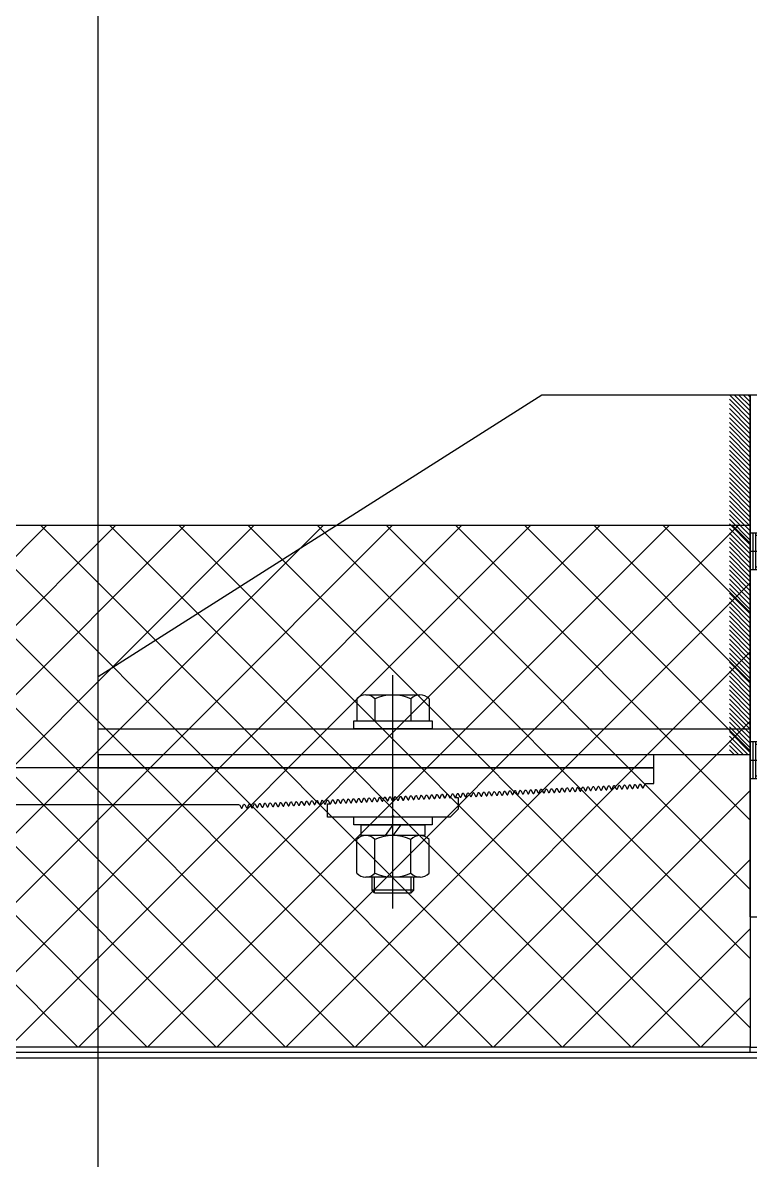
# Model space of a CAD drawing. Header units: millimetres. Extents: x 434053 to 1059003, y -2417481 to 936527.
# Drawn here: x 563434.8 to 563713.7, y -2239928.9 to -2239493.2 of the extents above; entities that cross this region are included whole.
import ezdxf

# ---------------------------------------------------------------- set-up
doc = ezdxf.new("R2010")
doc.units = ezdxf.units.MM
doc.header["$LTSCALE"] = 1000
doc.header["$MEASUREMENT"] = 0
for name, pattern in [('CENTER', [2, 1.25, -0.25, 0.25, -0.25]), ('DOTE', [2.42, 2, -0.2, 0.02, -0.2]), ('HIDDEN', [9.525, 6.35, -3.175])]:
    doc.linetypes.add(name, pattern=pattern)
for name, color, linetype in [('DOTE', 16, 'DOTE'), ('ELASTROMER-V', 241, 'Continuous'), ('EXTRUSION2', 133, 'Continuous'), ('FASTENER', 191, 'Continuous'), ('GRID', 8, 'CENTER'), ('INSUL', 8, 'HIDDEN'), ('SILICONE', 8, 'Continuous'), ('STEEL', 3, 'Continuous'), ('STEEL-V', 71, 'Continuous'), ('WELD', 6, 'Continuous')]:
    doc.layers.add(name, color=color, linetype=linetype)

# ---------------------------------------------------------------- blocks, each defined once
blk = doc.blocks.new('M16.7')
at = {"color": 0, "linetype": 'ByBlock'}
for p, q in [((-8, 28), (-7, 29)), ((-8, 28), (-8, 23)), ((-8, 28), (8, 28)), ((7, 29), (-7, 29)), ((7, 29), (8, 28)), ((8, 28), (8, 23)), ((-10.39, 23), (10.39, 23)), ((-13.86, 21.5), (-13.86, 8.6)), ((-6.93, 21.5), (-6.93, 8.6)), ((6.93, 21.5), (6.93, 8.6)), ((13.86, 21.5), (13.86, 8.6)), ((-10.39, 7.1), (10.39, 7.1)), ((-2.98, 3), (0, 7.1)), ((0, 3), (2.98, 7.1))]:
    blk.add_line(p, q, dxfattribs=at)
at = {"color": 0, "linetype": 'HIDDEN'}
for p, q in [((-7, 29), (-7, 23)), ((7, 29), (7, 23))]:
    blk.add_line(p, q, dxfattribs=at)
at = {"color": 0, "linetype": 'ByBlock'}
for points in [[(-12.2, 7.1), (12.2, 7.1), (12.2, 3), (-12.2, 3), (-12.2, 7.1)], [(-15, 3), (15, 3), (15, 0), (-15, 0), (-15, 3)]]:
    blk.add_lwpolyline(points, dxfattribs=at)
for centre, radius, start, end in [((-10.39, 18.25), 4.75, 43.1736, 136.8264), ((0, 6.25), 16.75, 65.5673, 114.4327), ((10.39, 18.25), 4.75, 43.1736, 136.8264), ((-10.39, 11.85), 4.75, 223.1736, 316.8264), ((0, 23.85), 16.75, 245.5673, 294.4327), ((10.39, 11.85), 4.75, 223.1736, 316.8264)]:
    blk.add_arc(centre, radius, start, end, dxfattribs=at)
blk = doc.blocks.new('M16.2')
at = {"color": 0, "linetype": 'ByBlock'}
for p, q in [((-10.39, 10), (10.39, 10)), ((-13.86, 8.5), (-13.86, 0)), ((-6.93, 8.5), (-6.93, 0)), ((6.93, 8.5), (6.93, 0)), ((13.86, 8.5), (13.86, 0)), ((-13.86, 0), (13.86, 0))]:
    blk.add_line(p, q, dxfattribs=at)
for centre, radius, start, end in [((-10.39, 5.25), 4.75, 43.1736, 136.8264), ((0, -6.75), 16.75, 65.5673, 114.4327), ((10.39, 5.25), 4.75, 43.1736, 136.8264)]:
    blk.add_arc(centre, radius, start, end, dxfattribs=at)
blk = doc.blocks.new('*U459')
at = {"layer": 'GRID'}
blk.add_line((0, 71.87), (0, -17.51), dxfattribs=at)
at = {"color": 0, "linetype": 'ByBlock', "extrusion": (0, 0, -1), "zscale": -1}
blk.add_blockref('M16.7', (-0.01, 36.78), dxfattribs=at)
at = {"color": 0, "linetype": 'ByBlock', "xscale": -1, "rotation": 180}
blk.add_blockref('M16.2', (0, 0), dxfattribs=at)
blk = doc.blocks.new('*U523')
at = {"layer": 'GRID'}
for p, q in [((-40, 0), (-40, -200)), ((40, 0), (40, -200))]:
    blk.add_line(p, q, dxfattribs=at)
at = {"layer": 'SILICONE'}
for p, q in [((-33, -1), (-47, -1)), ((-33, -2), (-47, -2)), ((-33, -3), (-47, -3)), ((-33, -4), (-47, -4)), ((47, -1), (33, -1)), ((47, -2), (33, -2)), ((47, -3), (33, -3)), ((47, -4), (33, -4)), ((-46, -5), (-47, -5)), ((-46, -6), (-47, -6)), ((-46, -7), (-47, -7)), ((-46, -8), (-47, -8)), ((-33, -5), (-34, -5)), ((-33, -6), (-34, -6)), ((-33, -7), (-34, -7)), ((-33, -8), (-34, -8)), ((34, -5), (33, -5)), ((34, -6), (33, -6)), ((34, -7), (33, -7)), ((34, -8), (33, -8)), ((47, -5), (46, -5)), ((47, -6), (46, -6)), ((47, -7), (46, -7)), ((47, -8), (46, -8)), ((-46, -9), (-47, -9)), ((-46, -10), (-47, -10)), ((-46, -11), (-47, -11)), ((-33, -9), (-34, -9)), ((-33, -10), (-34, -10)), ((-33, -11), (-34, -11)), ((34, -9), (33, -9)), ((34, -10), (33, -10)), ((34, -11), (33, -11)), ((47, -9), (46, -9)), ((47, -10), (46, -10)), ((47, -11), (46, -11))]:
    blk.add_line(p, q, dxfattribs=at)
for centre, radius, start, end in [((-40.76, -6.76), 14.24, 201.5982, 248.4018), ((-40.76, -6.76), 13.24, 203.3215, 246.6785), ((-40.76, -6.76), 12.24, 205.3552, 244.6448), ((-40.76, -6.76), 11.24, 207.7955, 242.2045), ((-40.76, -6.76), 10.24, 210.7868, 239.2132), ((-40.76, -6.76), 9.24, 214.5568, 235.4432), ((-40.76, -6.76), 8.24, 219.4971, 230.5029), ((-39.24, -6.76), 14.24, 291.5982, 338.4018), ((-39.24, -6.76), 13.24, 293.3215, 336.6785), ((-39.24, -6.76), 12.24, 295.3552, 334.6448), ((-39.24, -6.76), 11.24, 297.7955, 332.2045), ((-39.24, -6.76), 10.24, 300.7868, 329.2132), ((-39.24, -6.76), 9.24, 304.5568, 325.4432), ((-39.24, -6.76), 8.24, 309.4971, 320.5029), ((39.24, -6.76), 14.24, 201.5982, 248.4018), ((39.24, -6.76), 13.24, 203.3215, 246.6785), ((39.24, -6.76), 12.24, 205.3552, 244.6448), ((39.24, -6.76), 11.24, 207.7955, 242.2045), ((39.24, -6.76), 10.24, 210.7868, 239.2132), ((39.24, -6.76), 9.24, 214.5568, 235.4432), ((39.24, -6.76), 8.24, 219.4971, 230.5029), ((40.76, -6.76), 14.24, 291.5982, 338.4018), ((40.76, -6.76), 13.24, 293.3215, 336.6785), ((40.76, -6.76), 12.24, 295.3552, 334.6448), ((40.76, -6.76), 11.24, 297.7955, 332.2045), ((40.76, -6.76), 10.24, 300.7868, 329.2132), ((40.76, -6.76), 9.24, 304.5568, 325.4432), ((40.76, -6.76), 8.24, 309.4971, 320.5029)]:
    blk.add_arc(centre, radius, start, end, dxfattribs=at)
at = {"layer": 'STEEL'}
for p, q in [((-100, 0), (-100, -12)), ((-100, 0), (100, 0)), ((100, 0), (100, -12)), ((-100, -12), (-48, -12)), ((-32, -12), (34, -12)), ((46, -12), (100, -12))]:
    blk.add_line(p, q, dxfattribs=at)
for points in [[(-47, 0), (-47, -12)], [(-33, -12), (-33, 0)], [(33, 0), (33, -12)], [(47, -12), (47, 0)]]:
    blk.add_lwpolyline(points, dxfattribs=at)
for points in [[(-46, -2), (-46, -200), (-34, -200), (-34, -2)], [(34, -2), (34, -200), (46, -200), (46, -2)], [(-58, -140), (-58, -200), (-46, -200), (-46, -140)], [(46, -140), (46, -200), (58, -200), (58, -140)]]:
    blk.add_lwpolyline(points, close=True, dxfattribs=at)
blk = doc.blocks.new('A$C10057B61')
at = {"layer": 'INSUL'}
h = blk.add_hatch(dxfattribs=at)
h.set_pattern_fill('ANSI37', color=256, scale=150)
h.set_pattern_definition([(45, (-95306.676, -43961.245), (-13.2582521, 13.2582521), []), (135, (-95306.676, -43961.245), (-13.2582521, -13.2582521), [])])
h.paths.add_polyline_path([(16080.86, 7219.61), (16468.85, 7219.61), (16468.85, 7019.61), (16080.86, 7019.61)])
at = {"layer": 'WELD'}
h = blk.add_hatch(dxfattribs=at)
h.set_pattern_fill('ANSI31', color=256, scale=10, angle=-90, style=0)
h.set_pattern_definition([(315, (16286.68, 7272.1873), (0.8838835, 0.8838835), [])])
h.paths.add_polyline_path([(16460.86, 7131.61), (16468.86, 7131.61), (16468.86, 7269.61), (16460.86, 7269.61)])
at = {"layer": 'ELASTROMER-V', "linetype": 'HIDDEN', "elevation": 0}
blk.add_lwpolyline([(16218.86, 7131.61), (16218.86, 7126.61), (16431.86, 7126.61), (16431.86, 7131.61)], close=True, dxfattribs=at)
at = {"layer": 'ELASTROMER-V', "linetype": 'HIDDEN'}
blk.add_lwpolyline([(16468.85, 7019.61), (16548.23, 7019.61), (16548.23, 7017.61), (16468.85, 7017.61)], close=True, dxfattribs=at)
at = {"layer": 'EXTRUSION2', "elevation": 0}
blk.add_lwpolyline([(16431.9, 7120.61), (16431.9, 7126.61), (16253.73, 7126.61), (16131.86, 7126.61)], dxfattribs=at)
blk.add_lwpolyline([(16131.86, 7112.61), (16272.68, 7112.61, -0.276468), (16273.12, 7112.34), (16273.69, 7111.28, 0.633585), (16274.1, 7111.3), (16274.62, 7112.56, -0.633585), (16275.04, 7112.59), (16275.68, 7111.38, 0.633585), (16276.1, 7111.4), (16276.62, 7112.67, -0.633585), (16277.04, 7112.69), (16277.68, 7111.48, 0.633585), (16278.1, 7111.5), (16278.62, 7112.77, -0.633585), (16279.03, 7112.79), (16279.68, 7111.58, 0.633585), (16280.09, 7111.6), (16280.62, 7112.87, -0.633585), (16281.03, 7112.89), (16281.68, 7111.68, 0.633585), (16282.09, 7111.7), (16282.61, 7112.97, -0.633585), (16283.03, 7112.99), (16283.67, 7111.78, 0.633585), (16284.09, 7111.81), (16284.61, 7113.07, -0.633585), (16285.03, 7113.09), (16285.67, 7111.89, 0.633585), (16286.09, 7111.91), (16286.61, 7113.17, -0.633585), (16287.02, 7113.19), (16287.67, 7111.99, 0.633585), (16288.08, 7112.01), (16288.61, 7113.27, -0.633585), (16289.02, 7113.29), (16289.67, 7112.09, 0.633585), (16290.08, 7112.11), (16290.6, 7113.37, -0.633585), (16291.02, 7113.39), (16291.66, 7112.19, 0.633585), (16292.08, 7112.21), (16292.6, 7113.47, -0.633585), (16293.02, 7113.5), (16293.66, 7112.29, 0.633585), (16294.08, 7112.31), (16294.6, 7113.58, -0.633585), (16295.01, 7113.6), (16295.66, 7112.39, 0.633585), (16296.07, 7112.41), (16296.59, 7113.68, -0.633585), (16297.01, 7113.7), (16297.66, 7112.49, 0.633585), (16298.07, 7112.51), (16298.59, 7113.78, -0.633585), (16299.01, 7113.8), (16299.65, 7112.59, 0.633585), (16300.07, 7112.61), (16300.59, 7113.88, -0.633585), (16301.01, 7113.9), (16301.65, 7112.69, 0.633585), (16302.07, 7112.72), (16302.59, 7113.98, -0.633585), (16303, 7114), (16303.65, 7112.8, 0.633585), (16304.06, 7112.82), (16304.58, 7114.08, -0.633585), (16305, 7114.1), (16305.65, 7112.9, 0.633585), (16306.06, 7112.92), (16306.58, 7114.18, -0.633585), (16307, 7114.2), (16307.64, 7113, 0.633585), (16308.06, 7113.02), (16308.58, 7114.28, -0.633585), (16309, 7114.3), (16309.64, 7113.1, 0.633585), (16310.06, 7113.12), (16310.58, 7114.38, -0.633585), (16310.99, 7114.41), (16311.64, 7113.2, 0.633585), (16312.05, 7113.22), (16312.57, 7114.49, -0.633585), (16312.99, 7114.51), (16313.64, 7113.3, 0.633585), (16314.05, 7113.32), (16314.57, 7114.59, -0.633585), (16314.99, 7114.61), (16315.63, 7113.4, 0.633585), (16316.05, 7113.42), (16316.57, 7114.69, -0.633585), (16316.98, 7114.71), (16317.63, 7113.5, 0.633585), (16318.05, 7113.52), (16318.57, 7114.79, -0.633585), (16318.98, 7114.81), (16319.63, 7113.6, 0.633585), (16320.04, 7113.63), (16320.56, 7114.89, -0.633585), (16320.98, 7114.91), (16321.63, 7113.71, 0.633585), (16322.04, 7113.73), (16322.56, 7114.99, -0.633585), (16322.98, 7115.01), (16323.62, 7113.81, 0.633585), (16324.04, 7113.83), (16324.56, 7115.09, -0.633585), (16324.97, 7115.11), (16325.62, 7113.91, 0.633585), (16326.04, 7113.93), (16326.56, 7115.19, -0.633585), (16326.97, 7115.21), (16327.62, 7114.01, 0.633585), (16328.03, 7114.03), (16328.55, 7115.29, -0.633585), (16328.97, 7115.32), (16329.62, 7114.11, 0.633585), (16330.03, 7114.13), (16330.55, 7115.4, -0.633585), (16330.97, 7115.42), (16331.61, 7114.21, 0.633585), (16332.03, 7114.23), (16332.55, 7115.5, -0.633585), (16332.96, 7115.52), (16333.61, 7114.31, 0.633585), (16334.03, 7114.33), (16334.55, 7115.6, -0.633585), (16334.96, 7115.62), (16335.61, 7114.41, 0.633585), (16336.02, 7114.43), (16336.54, 7115.7, -0.633585), (16336.96, 7115.72), (16337.61, 7114.51, 0.633585), (16338.02, 7114.54), (16338.54, 7115.8, -0.633585), (16338.96, 7115.82), (16339.6, 7114.62, 0.633585), (16340.02, 7114.64), (16340.54, 7115.9, -0.633585), (16340.95, 7115.92), (16341.6, 7114.72, 0.633585), (16342.02, 7114.74), (16342.54, 7116, -0.633585), (16342.95, 7116.02), (16343.6, 7114.82, 0.633585), (16344.01, 7114.84), (16344.53, 7116.1, -0.633585), (16344.95, 7116.12), (16345.59, 7114.92, 0.633585), (16346.01, 7114.94), (16346.53, 7116.2, -0.633585), (16346.95, 7116.23), (16347.59, 7115.02, 0.633585), (16348.01, 7115.04), (16348.53, 7116.31, -0.633585), (16348.94, 7116.33), (16349.59, 7115.12, 0.633585), (16350.01, 7115.14), (16350.53, 7116.41, -0.633585), (16350.94, 7116.43), (16351.59, 7115.22, 0.633585), (16352, 7115.24), (16352.52, 7116.51, -0.633585), (16352.94, 7116.53), (16353.58, 7115.32, 0.633585), (16354, 7115.34), (16354.52, 7116.61, -0.633585), (16354.94, 7116.63), (16355.58, 7115.42, 0.633585), (16356, 7115.45), (16356.52, 7116.71, -0.633585), (16356.93, 7116.73), (16357.58, 7115.53, 0.633585), (16357.99, 7115.55), (16358.52, 7116.81, -0.633585), (16358.93, 7116.83), (16359.58, 7115.63, 0.633585), (16359.99, 7115.65), (16360.51, 7116.91, -0.633585), (16360.93, 7116.93), (16361.57, 7115.73, 0.633585), (16361.99, 7115.75), (16362.51, 7117.01, -0.633585), (16362.93, 7117.03), (16363.57, 7115.83, 0.633585), (16363.99, 7115.85), (16364.51, 7117.11, -0.633585), (16364.92, 7117.14), (16365.57, 7115.93, 0.633585), (16365.98, 7115.95), (16366.51, 7117.22, -0.633585), (16366.92, 7117.24), (16367.57, 7116.03, 0.633585), (16367.98, 7116.05), (16368.5, 7117.32, -0.633585), (16368.92, 7117.34), (16369.56, 7116.13, 0.633585), (16369.98, 7116.15), (16370.5, 7117.42, -0.633585), (16370.92, 7117.44), (16371.56, 7116.23, 0.633585), (16371.98, 7116.25), (16372.5, 7117.52, -0.633585), (16372.91, 7117.54), (16373.56, 7116.33, 0.633585), (16373.97, 7116.36), (16374.5, 7117.62, -0.633585), (16374.91, 7117.64), (16375.56, 7116.44, 0.633585), (16375.97, 7116.46), (16376.49, 7117.72, -0.633585), (16376.91, 7117.74), (16377.55, 7116.54, 0.633585), (16377.97, 7116.56), (16378.49, 7117.82, -0.633585), (16378.91, 7117.84), (16379.55, 7116.64, 0.633585), (16379.97, 7116.66), (16380.49, 7117.92, -0.633585), (16380.9, 7117.94), (16381.55, 7116.74, 0.633585), (16381.96, 7116.76), (16382.48, 7118.02, -0.633585), (16382.9, 7118.05), (16383.55, 7116.84, 0.633585), (16383.96, 7116.86), (16384.48, 7118.13, -0.633585), (16384.9, 7118.15), (16385.54, 7116.94, 0.633585), (16385.96, 7116.96), (16386.48, 7118.23, -0.633585), (16386.9, 7118.25), (16387.54, 7117.04, 0.633585), (16387.96, 7117.06), (16388.48, 7118.33, -0.633585), (16388.89, 7118.35), (16389.54, 7117.14, 0.633585), (16389.95, 7117.16), (16390.47, 7118.43, -0.633585), (16390.89, 7118.45), (16391.54, 7117.24, 0.633585), (16391.95, 7117.27), (16392.47, 7118.53, -0.633585), (16392.89, 7118.55), (16393.53, 7117.35, 0.633585), (16393.95, 7117.37), (16394.47, 7118.63, -0.633585), (16394.89, 7118.65), (16395.53, 7117.45, 0.633585), (16395.95, 7117.47), (16396.47, 7118.73, -0.633585), (16396.88, 7118.75), (16397.53, 7117.55, 0.633585), (16397.94, 7117.57), (16398.46, 7118.83, -0.633585), (16398.88, 7118.85), (16399.53, 7117.65, 0.633585), (16399.94, 7117.67), (16400.46, 7118.93, -0.633585), (16400.88, 7118.96), (16401.52, 7117.75, 0.633585), (16401.94, 7117.77), (16402.46, 7119.04, -0.633585), (16402.87, 7119.06), (16403.52, 7117.85, 0.633585), (16403.94, 7117.87), (16404.46, 7119.14, -0.633585), (16404.87, 7119.16), (16405.52, 7117.95, 0.633585), (16405.93, 7117.97), (16406.45, 7119.24, -0.633585), (16406.87, 7119.26), (16407.52, 7118.05, 0.633585), (16407.93, 7118.07), (16408.45, 7119.34, -0.633585), (16408.87, 7119.36), (16409.51, 7118.15, 0.633585), (16409.93, 7118.18), (16410.45, 7119.44, -0.633585), (16410.86, 7119.46), (16411.51, 7118.26, 0.633585), (16411.93, 7118.28), (16412.45, 7119.54, -0.633585), (16412.86, 7119.56), (16413.51, 7118.36, 0.633585), (16413.92, 7118.38), (16414.44, 7119.64, -0.633585), (16414.86, 7119.66), (16415.51, 7118.46, 0.633585), (16415.92, 7118.48), (16416.44, 7119.74, -0.633585), (16416.86, 7119.76), (16417.5, 7118.56, 0.633585), (16417.92, 7118.58), (16418.44, 7119.84, -0.633585), (16418.85, 7119.87), (16419.5, 7118.66, 0.633585), (16419.92, 7118.68), (16420.44, 7119.95, -0.633585), (16420.85, 7119.97), (16421.5, 7118.76, 0.633585), (16421.91, 7118.78), (16422.43, 7120.05, -0.633585), (16422.85, 7120.07), (16423.5, 7118.86, 0.633585), (16423.91, 7118.88), (16424.43, 7120.15, -0.633585), (16424.85, 7120.17), (16425.49, 7118.96, 0.633585), (16425.91, 7118.98), (16426.43, 7120.25, -0.633585), (16426.84, 7120.27), (16427.49, 7119.06, 0.633585), (16427.91, 7119.09), (16428.4, 7120.3, -0.303887), (16428.87, 7120.61), (16431.9, 7120.61)], format="xyb", dxfattribs=at)
blk.add_lwpolyline([(16306.85, 7107.82), (16306.85, 7112.82), (16307.85, 7112.87, 0.290127), (16308.05, 7113.02), (16308.58, 7114.28, -0.633585), (16308.99, 7114.3), (16309.64, 7113.1, 0.633585), (16310.05, 7113.12), (16310.57, 7114.38, -0.633585), (16310.99, 7114.4), (16311.63, 7113.2, 0.633585), (16312.05, 7113.22), (16312.57, 7114.48, -0.633585), (16312.99, 7114.5), (16313.63, 7113.3, 0.633585), (16314.05, 7113.32), (16314.57, 7114.58, -0.633585), (16314.98, 7114.61), (16315.63, 7113.4, 0.633585), (16316.04, 7113.42), (16316.56, 7114.69, -0.633585), (16316.98, 7114.71), (16317.63, 7113.5, 0.633585), (16318.04, 7113.52), (16318.56, 7114.79, -0.633585), (16318.98, 7114.81), (16319.62, 7113.6, 0.633585), (16320.04, 7113.62), (16320.56, 7114.89, -0.633585), (16320.98, 7114.91), (16321.62, 7113.7, 0.633585), (16322.04, 7113.72), (16322.56, 7114.99, -0.633585), (16322.97, 7115.01), (16323.62, 7113.8, 0.633585), (16324.03, 7113.83), (16324.55, 7115.09, -0.633585), (16324.97, 7115.11), (16325.62, 7113.91, 0.633585), (16326.03, 7113.93), (16326.55, 7115.19, -0.633585), (16326.97, 7115.21), (16327.61, 7114.01, 0.633585), (16328.03, 7114.03), (16328.55, 7115.29, -0.633585), (16328.96, 7115.31), (16329.61, 7114.11, 0.633585), (16330.03, 7114.13), (16330.55, 7115.39, -0.633585), (16330.96, 7115.41), (16331.61, 7114.21, 0.633585), (16332.02, 7114.23), (16332.54, 7115.49, -0.633585), (16332.96, 7115.52), (16333.61, 7114.31, 0.633585), (16334.02, 7114.33), (16334.54, 7115.6, -0.633585), (16334.96, 7115.62), (16335.6, 7114.41, 0.633585), (16336.02, 7114.43), (16336.54, 7115.7, -0.633585), (16336.95, 7115.72), (16337.6, 7114.51, 0.633585), (16338.02, 7114.53), (16338.54, 7115.8, -0.633585), (16338.95, 7115.82), (16339.6, 7114.61, 0.633585), (16340.01, 7114.63), (16340.53, 7115.9, -0.633585), (16340.95, 7115.92), (16341.6, 7114.71, 0.633585), (16342.01, 7114.74), (16342.53, 7116, -0.633585), (16342.95, 7116.02), (16343.59, 7114.82, 0.633585), (16344.01, 7114.84), (16344.53, 7116.1, -0.633585), (16344.94, 7116.12), (16345.59, 7114.92, 0.633585), (16346.01, 7114.94), (16346.53, 7116.2, -0.633585), (16346.94, 7116.22), (16347.59, 7115.02, 0.633585), (16348, 7115.04), (16348.52, 7116.3, -0.633585), (16348.94, 7116.32), (16349.59, 7115.12, 0.633585), (16350, 7115.14), (16350.52, 7116.4, -0.633585), (16350.94, 7116.43), (16351.58, 7115.22, 0.633585), (16352, 7115.24), (16352.52, 7116.51, -0.633585), (16352.93, 7116.53), (16353.58, 7115.32, 0.633585), (16354, 7115.34), (16354.52, 7116.61, -0.633585), (16354.93, 7116.63), (16355.58, 7115.42, 0.290127), (16355.79, 7115.3), (16356.85, 7115.35), (16356.85, 7110.82), (16353.85, 7107.82), (16332.32, 7107.82, 1), (16331.4, 7107.82)], format="xyb", close=True, dxfattribs=at)
at = {"layer": 'FASTENER', "elevation": 0}
blk.add_lwpolyline([(16316.86, 7144.61), (16346.86, 7144.61), (16346.86, 7141.61), (16316.86, 7141.61)], close=True, dxfattribs=at)
at = {"layer": 'INSUL', "elevation": 0}
blk.add_lwpolyline([(16080.86, 7219.61), (16468.85, 7219.61), (16468.85, 7019.61), (16080.86, 7019.61)], close=True, dxfattribs=at)
at = {"layer": 'STEEL'}
blk.add_lwpolyline([(16466.85, 7017.61), (16466.85, 7017.61), (16120.85, 7017.61), (16120.85, 6998.6), (16127.56, 6989.84), (16129.13, 6991.07), (16122.85, 6999.29), (16122.85, 7015.61), (16468.85, 7015.61), (16468.85, 7015.61), (16547.54, 7015.61), (16555.76, 7009.33), (16556.99, 7010.91), (16548.23, 7017.61)], close=True, dxfattribs=at)
at = {"layer": 'STEEL-V', "elevation": 0}
blk.add_lwpolyline([(16218.86, 7141.61), (16218.86, 7161.61), (16389, 7269.61), (16468.86, 7269.61), (16468.86, 7141.61)], dxfattribs=at)
blk.add_lwpolyline([(16218.86, 7141.61), (16468.86, 7141.61), (16468.86, 7131.61), (16218.86, 7131.61)], close=True, dxfattribs=at)
at = {"layer": 'FASTENER', "xscale": -1, "rotation": 180}
blk.add_blockref('*U459', (16331.86, 7144.61, 0), dxfattribs=at)
at = {"layer": 'STEEL', "linetype": 'ByBlock', "rotation": 90}
blk.add_blockref('*U523', (16468.86, 7169.61, 0), dxfattribs=at)

msp = doc.modelspace()

# ---------------------------------------------------------------- linework, layer by layer
at = {"layer": 'DOTE'}
msp.add_line((563463.74, -2253351.74), (563463.74, -2230335.66), dxfattribs=at)

# ---------------------------------------------------------------- block references
msp.add_blockref('A$C10057B61', (547244.88, -2246905.27))

doc.saveas('drawing.dxf')
